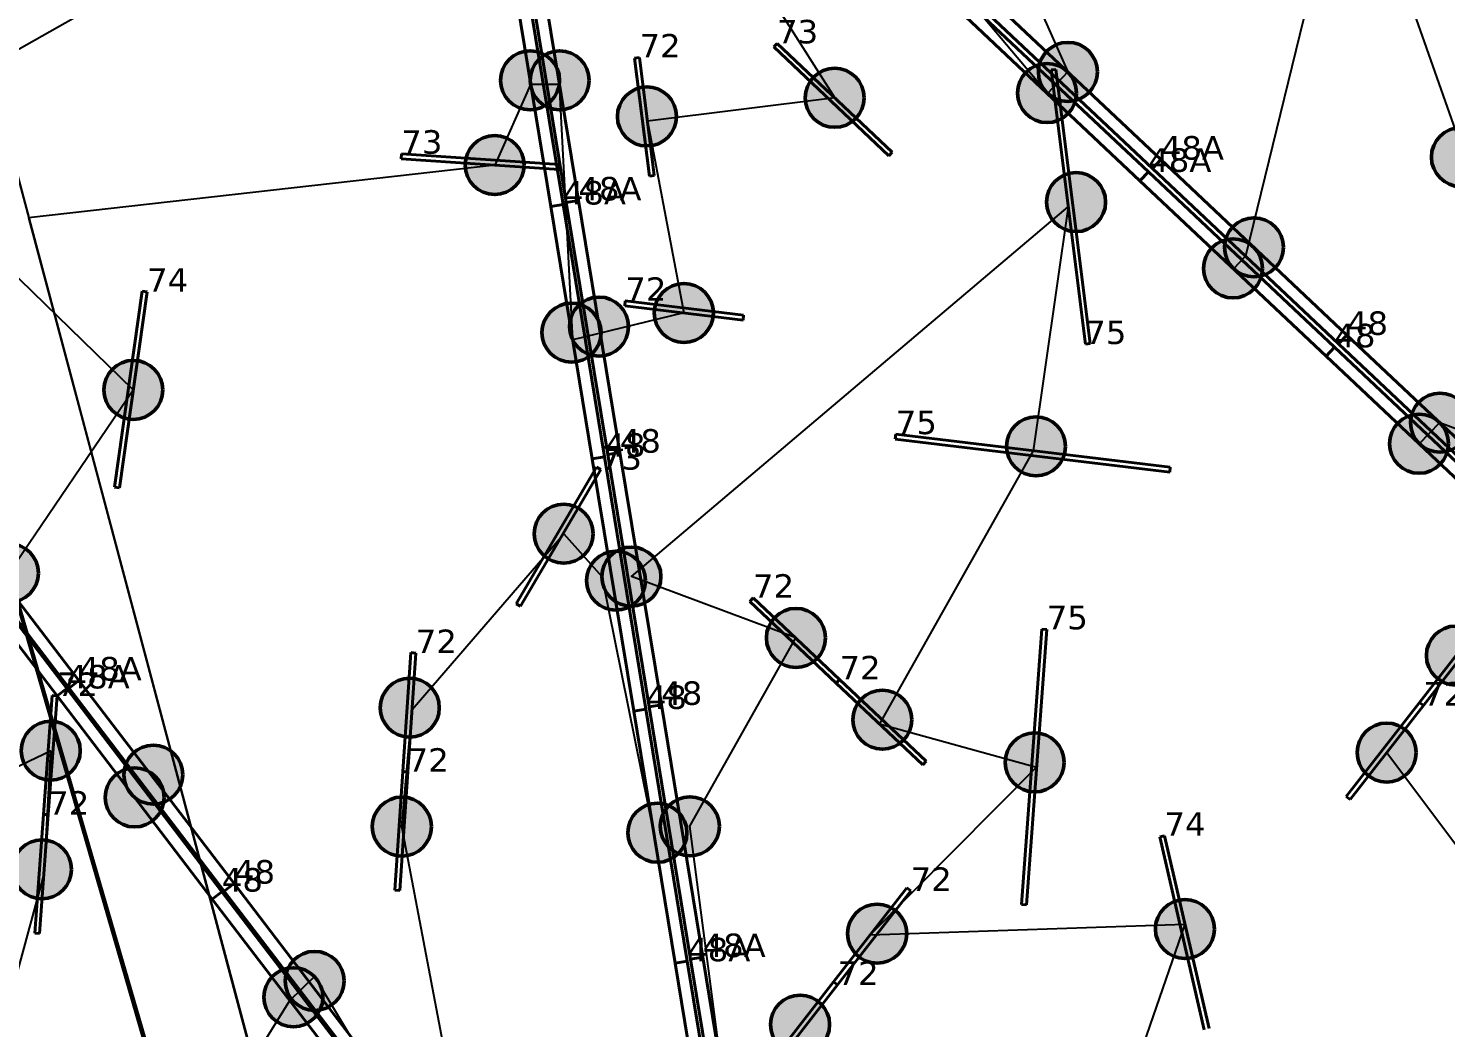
# Model space of a CAD drawing. Header units: millimetres. Extents: x -243740 to 150609, y -473655 to -165121.
# Drawn here: x 24089 to 34940, y -352159 to -344504 of the extents above; entities that cross this region are included whole.
import ezdxf

# ---------------------------------------------------------------- set-up
doc = ezdxf.new("R2010")
doc.units = ezdxf.units.MM
for name, color, linetype in [('_HMI', 6, 'Continuous'), ('_Гр.ЩД-1C.10.4.I8.2', 6, 'Continuous'), ('_Гр.ЩД-1C.10.4.I8.3', 6, 'Continuous'), ('_Гр.ЩД-1C.10.4.I8.6', 6, 'Continuous'), ('_Гр.ЩД-1C.10.4.I8.7', 6, 'Continuous'), ('_Гр.ЩД-1C.10.4.I8.8', 6, 'Continuous'), ('_Гр.ЩД-1C.10.4.I9.1', 6, 'Continuous'), ('_Гр.ЩД-1C.10.4.I9.4', 6, 'Continuous'), ('_Гр.ЩД-1C.10.4.I9.5', 6, 'Continuous'), ('_Гр.ЩД-1C.10.4.I9.7', 6, 'Continuous'), ('_Гр.ЩД-1C.10.4.I9.8', 6, 'Continuous')]:
    doc.layers.add(name, color=color, linetype=linetype)
for name, color, linetype, lineweight in [('_освещение_dali', 3, 'Continuous', 50), ('DLX_FL1_LUM 122', 1, 'Continuous', 40), ('DLX_FL1_LUM 222', 5, 'Continuous', 40), ('DLX_LUM 12', 5, 'Continuous', 40), ('DLX_LUM 17', 5, 'Continuous', 40), ('DLX_LUM 6', 5, 'Continuous', 40), ('DLX_LUM 9', 5, 'Continuous', 40)]:
    doc.layers.add(name, color=color, linetype=linetype, lineweight=lineweight)
doc.styles.add('TableTextStyle', font='')
doc.styles.get('TableTextStyle').set_extended_font_data('VERDANA.TTF')
doc.linetypes.add('Truba', pattern='A,3e-05,[4,MSH_7,S=1,R=0,X=0,Y=0],-3.022072', length=3.022102)

# ---------------------------------------------------------------- blocks, each defined once
blk = doc.blocks.new('A$Caabd1818')
at = {"layer": 'DLX_FL1_LUM 122'}
for points in [[(28726, 51944, 0), (28791, 52013, 0)], [(28791, 52013, 0), (28726, 51944, 0)], [(28791, 52013, 0), (28726, 51944, 0)], [(28726, 51944, 0), (28791, 52013, 0)], [(28791, 52013, 0), (28791, 52013, 0)], [(28791, 52013, 0), (30215, 50669, 0)], [(30215, 50669, 0), (28791, 52013, 0)], [(28791, 52013, 0), (28791, 52013, 0)], [(30215, 50669, 0), (28791, 52013, 0)], [(28791, 52013, 0), (30215, 50669, 0)], [(28630, 51850, 0), (28695, 51919, 0)], [(28695, 51919, 0), (28630, 51850, 0)], [(28695, 51919, 0), (28630, 51850, 0)], [(28630, 51850, 0), (28695, 51919, 0)], [(28695, 51919, 0), (28695, 51919, 0)], [(28695, 51919, 0), (30119, 50575, 0)], [(30119, 50575, 0), (28695, 51919, 0)], [(28695, 51919, 0), (28695, 51919, 0)], [(30119, 50575, 0), (28695, 51919, 0)], [(28695, 51919, 0), (30119, 50575, 0)], [(30151, 50601, 0), (28726, 51944, 0)], [(28726, 51944, 0), (28726, 51944, 0)], [(28726, 51944, 0), (30151, 50601, 0)], [(28726, 51944, 0), (28726, 51944, 0)], [(28726, 51944, 0), (30151, 50601, 0)], [(30151, 50601, 0), (28726, 51944, 0)], [(30055, 50507, 0), (28630, 51850, 0)], [(28630, 51850, 0), (28630, 51850, 0)], [(28630, 51850, 0), (30055, 50507, 0)], [(28630, 51850, 0), (28630, 51850, 0)], [(28630, 51850, 0), (30055, 50507, 0)], [(30055, 50507, 0), (28630, 51850, 0)], [(24120, 51653, 0), (24213, 51669, 0)], [(24213, 51669, 0), (24120, 51653, 0)], [(24213, 51669, 0), (24120, 51653, 0)], [(24120, 51653, 0), (24213, 51669, 0)], [(24437, 49721, 0), (24120, 51653, 0)], [(24120, 51653, 0), (24120, 51653, 0)], [(24120, 51653, 0), (24437, 49721, 0)], [(24120, 51653, 0), (24120, 51653, 0)], [(24120, 51653, 0), (24437, 49721, 0)], [(24437, 49721, 0), (24120, 51653, 0)], [(24213, 51669, 0), (24213, 51669, 0)], [(24213, 51669, 0), (24530, 49736, 0)], [(24530, 49736, 0), (24213, 51669, 0)], [(24213, 51669, 0), (24213, 51669, 0)], [(24530, 49736, 0), (24213, 51669, 0)], [(24213, 51669, 0), (24530, 49736, 0)], [(24238, 51685, 0), (24331, 51700, 0)], [(24331, 51700, 0), (24238, 51685, 0)], [(24331, 51700, 0), (24238, 51685, 0)], [(24238, 51685, 0), (24331, 51700, 0)], [(24556, 49753, 0), (24238, 51685, 0)], [(24238, 51685, 0), (24238, 51685, 0)], [(24238, 51685, 0), (24556, 49753, 0)], [(24238, 51685, 0), (24238, 51685, 0)], [(24238, 51685, 0), (24556, 49753, 0)], [(24556, 49753, 0), (24238, 51685, 0)], [(24331, 51700, 0), (24331, 51700, 0)], [(24331, 51700, 0), (24648, 49768, 0)], [(24648, 49768, 0), (24331, 51700, 0)], [(24331, 51700, 0), (24331, 51700, 0)], [(24648, 49768, 0), (24331, 51700, 0)], [(24331, 51700, 0), (24648, 49768, 0)], [(30119, 50575, 0), (30055, 50507, 0)], [(30055, 50507, 0), (30119, 50575, 0)], [(30055, 50507, 0), (30119, 50575, 0)], [(30119, 50575, 0), (30055, 50507, 0)], [(30119, 50575, 0), (30119, 50575, 0)], [(30119, 50575, 0), (30119, 50575, 0)], [(30215, 50669, 0), (30151, 50601, 0)], [(30151, 50601, 0), (30215, 50669, 0)], [(30151, 50601, 0), (30215, 50669, 0)], [(30215, 50669, 0), (30151, 50601, 0)], [(30151, 50601, 0), (30151, 50601, 0)], [(30151, 50601, 0), (30151, 50601, 0)], [(30215, 50669, 0), (30215, 50669, 0)], [(30215, 50669, 0), (30215, 50669, 0)], [(30055, 50507, 0), (30055, 50507, 0)], [(30055, 50507, 0), (30055, 50507, 0)], [(24530, 49736, 0), (24437, 49721, 0)], [(24437, 49721, 0), (24530, 49736, 0)], [(24437, 49721, 0), (24530, 49736, 0)], [(24530, 49736, 0), (24437, 49721, 0)], [(24437, 49721, 0), (24437, 49721, 0)], [(24437, 49721, 0), (24437, 49721, 0)], [(24530, 49736, 0), (24530, 49736, 0)], [(24530, 49736, 0), (24530, 49736, 0)], [(24648, 49768, 0), (24556, 49753, 0)], [(24556, 49753, 0), (24648, 49768, 0)], [(24556, 49753, 0), (24648, 49768, 0)], [(24648, 49768, 0), (24556, 49753, 0)], [(24556, 49753, 0), (24556, 49753, 0)], [(24556, 49753, 0), (24556, 49753, 0)], [(24648, 49768, 0), (24648, 49768, 0)], [(24648, 49768, 0), (24648, 49768, 0)], [(20339, 47904, 0), (20413, 47961, 0)], [(20413, 47961, 0), (20339, 47904, 0)], [(20413, 47961, 0), (20339, 47904, 0)], [(20339, 47904, 0), (20413, 47961, 0)], [(20413, 47961, 0), (20413, 47961, 0)], [(20413, 47961, 0), (21602, 46405, 0)], [(21602, 46405, 0), (20413, 47961, 0)], [(20413, 47961, 0), (20413, 47961, 0)], [(21602, 46405, 0), (20413, 47961, 0)], [(20413, 47961, 0), (21602, 46405, 0)], [(20431, 47965, 0), (20506, 48023, 0)], [(20506, 48023, 0), (20431, 47965, 0)], [(20506, 48023, 0), (20431, 47965, 0)], [(20431, 47965, 0), (20506, 48023, 0)], [(21619, 46410, 0), (20431, 47965, 0)], [(20431, 47965, 0), (20431, 47965, 0)], [(20431, 47965, 0), (21619, 46410, 0)], [(20431, 47965, 0), (20431, 47965, 0)], [(20431, 47965, 0), (21619, 46410, 0)], [(21619, 46410, 0), (20431, 47965, 0)], [(20506, 48023, 0), (20506, 48023, 0)], [(20506, 48023, 0), (21694, 46467, 0)], [(21694, 46467, 0), (20506, 48023, 0)], [(20506, 48023, 0), (20506, 48023, 0)], [(21694, 46467, 0), (20506, 48023, 0)], [(20506, 48023, 0), (21694, 46467, 0)], [(21527, 46348, 0), (20339, 47904, 0)], [(20339, 47904, 0), (20339, 47904, 0)], [(20339, 47904, 0), (21527, 46348, 0)], [(20339, 47904, 0), (20339, 47904, 0)], [(20339, 47904, 0), (21527, 46348, 0)], [(21527, 46348, 0), (20339, 47904, 0)], [(21694, 46467, 0), (21619, 46410, 0)], [(21619, 46410, 0), (21694, 46467, 0)], [(21619, 46410, 0), (21694, 46467, 0)], [(21694, 46467, 0), (21619, 46410, 0)], [(21694, 46467, 0), (21694, 46467, 0)], [(21694, 46467, 0), (21694, 46467, 0)], [(21602, 46405, 0), (21527, 46348, 0)], [(21527, 46348, 0), (21602, 46405, 0)], [(21527, 46348, 0), (21602, 46405, 0)], [(21602, 46405, 0), (21527, 46348, 0)], [(21527, 46348, 0), (21527, 46348, 0)], [(21527, 46348, 0), (21527, 46348, 0)], [(21602, 46405, 0), (21602, 46405, 0)], [(21602, 46405, 0), (21602, 46405, 0)], [(21619, 46410, 0), (21619, 46410, 0)], [(21619, 46410, 0), (21619, 46410, 0)], [(25190, 45888, 0), (25283, 45904, 0)], [(25283, 45904, 0), (25190, 45888, 0)], [(25283, 45904, 0), (25190, 45888, 0)], [(25190, 45888, 0), (25283, 45904, 0)], [(25283, 45904, 0), (25283, 45904, 0)], [(25283, 45904, 0), (25600, 43971, 0)], [(25600, 43971, 0), (25283, 45904, 0)], [(25283, 45904, 0), (25283, 45904, 0)], [(25600, 43971, 0), (25283, 45904, 0)], [(25283, 45904, 0), (25600, 43971, 0)], [(25072, 45857, 0), (25164, 45872, 0)], [(25164, 45872, 0), (25072, 45857, 0)], [(25164, 45872, 0), (25072, 45857, 0)], [(25072, 45857, 0), (25164, 45872, 0)], [(25389, 43925, 0), (25072, 45857, 0)], [(25072, 45857, 0), (25072, 45857, 0)], [(25072, 45857, 0), (25389, 43925, 0)], [(25072, 45857, 0), (25072, 45857, 0)], [(25072, 45857, 0), (25389, 43925, 0)], [(25389, 43925, 0), (25072, 45857, 0)], [(25164, 45872, 0), (25164, 45872, 0)], [(25164, 45872, 0), (25482, 43940, 0)], [(25482, 43940, 0), (25164, 45872, 0)], [(25164, 45872, 0), (25164, 45872, 0)], [(25482, 43940, 0), (25164, 45872, 0)], [(25164, 45872, 0), (25482, 43940, 0)], [(25507, 43956, 0), (25190, 45888, 0)], [(25190, 45888, 0), (25190, 45888, 0)], [(25190, 45888, 0), (25507, 43956, 0)], [(25190, 45888, 0), (25190, 45888, 0)], [(25190, 45888, 0), (25507, 43956, 0)], [(25507, 43956, 0), (25190, 45888, 0)]]:
    blk.add_polyline3d(points, dxfattribs=at)
at = {"layer": 'DLX_FL1_LUM 222'}
for points in [[(24238, 51685, 0), (23921, 53617, 0)], [(23921, 53617, 0), (24238, 51685, 0)], [(23921, 53617, 0), (24238, 51685, 0)], [(24238, 51685, 0), (23921, 53617, 0)], [(24014, 53632, 0), (24331, 51700, 0)], [(24331, 51700, 0), (24014, 53632, 0)], [(24331, 51700, 0), (24014, 53632, 0)], [(24014, 53632, 0), (24331, 51700, 0)], [(24120, 51653, 0), (23803, 53585, 0)], [(23803, 53585, 0), (24120, 51653, 0)], [(23803, 53585, 0), (24120, 51653, 0)], [(24120, 51653, 0), (23803, 53585, 0)], [(23895, 53601, 0), (24213, 51669, 0)], [(24213, 51669, 0), (23895, 53601, 0)], [(24213, 51669, 0), (23895, 53601, 0)], [(23895, 53601, 0), (24213, 51669, 0)], [(28726, 51944, 0), (27302, 53288, 0)], [(27302, 53288, 0), (28726, 51944, 0)], [(27302, 53288, 0), (28726, 51944, 0)], [(28726, 51944, 0), (27302, 53288, 0)], [(27366, 53356, 0), (28791, 52013, 0)], [(28791, 52013, 0), (27366, 53356, 0)], [(28791, 52013, 0), (27366, 53356, 0)], [(27366, 53356, 0), (28791, 52013, 0)], [(28630, 51850, 0), (27206, 53193, 0)], [(27206, 53193, 0), (28630, 51850, 0)], [(27206, 53193, 0), (28630, 51850, 0)], [(28630, 51850, 0), (27206, 53193, 0)], [(27270, 53262, 0), (28695, 51919, 0)], [(28695, 51919, 0), (27270, 53262, 0)], [(28695, 51919, 0), (27270, 53262, 0)], [(27270, 53262, 0), (28695, 51919, 0)], [(28791, 52013, 0), (28726, 51944, 0)], [(28726, 51944, 0), (28791, 52013, 0)], [(28726, 51944, 0), (28791, 52013, 0)], [(28791, 52013, 0), (28726, 51944, 0)], [(28791, 52013, 0), (28791, 52013, 0)], [(28791, 52013, 0), (28791, 52013, 0)], [(28695, 51919, 0), (28630, 51850, 0)], [(28630, 51850, 0), (28695, 51919, 0)], [(28630, 51850, 0), (28695, 51919, 0)], [(28695, 51919, 0), (28630, 51850, 0)], [(28695, 51919, 0), (28695, 51919, 0)], [(28695, 51919, 0), (28695, 51919, 0)], [(28726, 51944, 0), (28726, 51944, 0)], [(28726, 51944, 0), (28726, 51944, 0)], [(28630, 51850, 0), (28630, 51850, 0)], [(28630, 51850, 0), (28630, 51850, 0)], [(24213, 51669, 0), (24120, 51653, 0)], [(24120, 51653, 0), (24213, 51669, 0)], [(24120, 51653, 0), (24213, 51669, 0)], [(24213, 51669, 0), (24120, 51653, 0)], [(24120, 51653, 0), (24120, 51653, 0)], [(24120, 51653, 0), (24120, 51653, 0)], [(24213, 51669, 0), (24213, 51669, 0)], [(24213, 51669, 0), (24213, 51669, 0)], [(24331, 51700, 0), (24238, 51685, 0)], [(24238, 51685, 0), (24331, 51700, 0)], [(24238, 51685, 0), (24331, 51700, 0)], [(24331, 51700, 0), (24238, 51685, 0)], [(24238, 51685, 0), (24238, 51685, 0)], [(24238, 51685, 0), (24238, 51685, 0)], [(24331, 51700, 0), (24331, 51700, 0)], [(24331, 51700, 0), (24331, 51700, 0)], [(30055, 50507, 0), (30119, 50575, 0)], [(30119, 50575, 0), (30055, 50507, 0)], [(30119, 50575, 0), (30055, 50507, 0)], [(30055, 50507, 0), (30119, 50575, 0)], [(30119, 50575, 0), (30119, 50575, 0)], [(30119, 50575, 0), (31544, 49232, 0)], [(31544, 49232, 0), (30119, 50575, 0)], [(30119, 50575, 0), (30119, 50575, 0)], [(31544, 49232, 0), (30119, 50575, 0)], [(30119, 50575, 0), (31544, 49232, 0)], [(30151, 50601, 0), (30215, 50669, 0)], [(30215, 50669, 0), (30151, 50601, 0)], [(30215, 50669, 0), (30151, 50601, 0)], [(30151, 50601, 0), (30215, 50669, 0)], [(31575, 49258, 0), (30151, 50601, 0)], [(30151, 50601, 0), (30151, 50601, 0)], [(30151, 50601, 0), (31575, 49258, 0)], [(30151, 50601, 0), (30151, 50601, 0)], [(30151, 50601, 0), (31575, 49258, 0)], [(31575, 49258, 0), (30151, 50601, 0)], [(30215, 50669, 0), (30215, 50669, 0)], [(30215, 50669, 0), (31640, 49326, 0)], [(31640, 49326, 0), (30215, 50669, 0)], [(30215, 50669, 0), (30215, 50669, 0)], [(31640, 49326, 0), (30215, 50669, 0)], [(30215, 50669, 0), (31640, 49326, 0)], [(31479, 49164, 0), (30055, 50507, 0)], [(30055, 50507, 0), (30055, 50507, 0)], [(30055, 50507, 0), (31479, 49164, 0)], [(30055, 50507, 0), (30055, 50507, 0)], [(30055, 50507, 0), (31479, 49164, 0)], [(31479, 49164, 0), (30055, 50507, 0)], [(24437, 49721, 0), (24530, 49736, 0)], [(24530, 49736, 0), (24437, 49721, 0)], [(24530, 49736, 0), (24437, 49721, 0)], [(24437, 49721, 0), (24530, 49736, 0)], [(24754, 47789, 0), (24437, 49721, 0)], [(24437, 49721, 0), (24437, 49721, 0)], [(24437, 49721, 0), (24754, 47789, 0)], [(24437, 49721, 0), (24437, 49721, 0)], [(24437, 49721, 0), (24754, 47789, 0)], [(24754, 47789, 0), (24437, 49721, 0)], [(24530, 49736, 0), (24530, 49736, 0)], [(24530, 49736, 0), (24847, 47804, 0)], [(24847, 47804, 0), (24530, 49736, 0)], [(24530, 49736, 0), (24530, 49736, 0)], [(24847, 47804, 0), (24530, 49736, 0)], [(24530, 49736, 0), (24847, 47804, 0)], [(24556, 49753, 0), (24648, 49768, 0)], [(24648, 49768, 0), (24556, 49753, 0)], [(24648, 49768, 0), (24556, 49753, 0)], [(24556, 49753, 0), (24648, 49768, 0)], [(24873, 47820, 0), (24556, 49753, 0)], [(24556, 49753, 0), (24556, 49753, 0)], [(24556, 49753, 0), (24873, 47820, 0)], [(24556, 49753, 0), (24556, 49753, 0)], [(24556, 49753, 0), (24873, 47820, 0)], [(24873, 47820, 0), (24556, 49753, 0)], [(24648, 49768, 0), (24648, 49768, 0)], [(24648, 49768, 0), (24966, 47836, 0)], [(24966, 47836, 0), (24648, 49768, 0)], [(24648, 49768, 0), (24648, 49768, 0)], [(24966, 47836, 0), (24648, 49768, 0)], [(24648, 49768, 0), (24966, 47836, 0)], [(19225, 49517, 0), (20413, 47961, 0)], [(20413, 47961, 0), (19225, 49517, 0)], [(20413, 47961, 0), (19225, 49517, 0)], [(19225, 49517, 0), (20413, 47961, 0)], [(20431, 47965, 0), (19242, 49521, 0)], [(19242, 49521, 0), (20431, 47965, 0)], [(19242, 49521, 0), (20431, 47965, 0)], [(20431, 47965, 0), (19242, 49521, 0)], [(19317, 49578, 0), (20505, 48023, 0)], [(20505, 48023, 0), (19317, 49578, 0)], [(20505, 48023, 0), (19317, 49578, 0)], [(19317, 49578, 0), (20505, 48023, 0)], [(20339, 47904, 0), (19150, 49460, 0)], [(19150, 49460, 0), (20339, 47904, 0)], [(19150, 49460, 0), (20339, 47904, 0)], [(20339, 47904, 0), (19150, 49460, 0)], [(20413, 47961, 0), (20339, 47904, 0)], [(20339, 47904, 0), (20413, 47961, 0)], [(20339, 47904, 0), (20413, 47961, 0)], [(20413, 47961, 0), (20339, 47904, 0)], [(20413, 47961, 0), (20413, 47961, 0)], [(20413, 47961, 0), (20413, 47961, 0)], [(20505, 48023, 0), (20431, 47965, 0)], [(20431, 47965, 0), (20505, 48023, 0)], [(20431, 47965, 0), (20505, 48023, 0)], [(20505, 48023, 0), (20431, 47965, 0)], [(20431, 47965, 0), (20431, 47965, 0)], [(20431, 47965, 0), (20431, 47965, 0)], [(20505, 48023, 0), (20505, 48023, 0)], [(20505, 48023, 0), (20505, 48023, 0)], [(20339, 47904, 0), (20339, 47904, 0)], [(20339, 47904, 0), (20339, 47904, 0)], [(24847, 47804, 0), (24754, 47789, 0)], [(24754, 47789, 0), (24847, 47804, 0)], [(24754, 47789, 0), (24847, 47804, 0)], [(24847, 47804, 0), (24754, 47789, 0)], [(24754, 47789, 0), (24847, 47804, 0)], [(24847, 47804, 0), (24754, 47789, 0)], [(24847, 47804, 0), (24754, 47789, 0)], [(24754, 47789, 0), (24847, 47804, 0)], [(24754, 47789, 0), (24754, 47789, 0)], [(24754, 47789, 0), (24754, 47789, 0)], [(25072, 45857, 0), (24754, 47789, 0)], [(24754, 47789, 0), (24754, 47789, 0)], [(24754, 47789, 0), (25072, 45857, 0)], [(24754, 47789, 0), (24754, 47789, 0)], [(24754, 47789, 0), (25072, 45857, 0)], [(25072, 45857, 0), (24754, 47789, 0)], [(24847, 47804, 0), (24847, 47804, 0)], [(24847, 47804, 0), (24847, 47804, 0)], [(24847, 47804, 0), (24847, 47804, 0)], [(24847, 47804, 0), (25164, 45872, 0)], [(25164, 45872, 0), (24847, 47804, 0)], [(24847, 47804, 0), (24847, 47804, 0)], [(25164, 45872, 0), (24847, 47804, 0)], [(24847, 47804, 0), (25164, 45872, 0)], [(24966, 47836, 0), (24873, 47820, 0)], [(24873, 47820, 0), (24966, 47836, 0)], [(24873, 47820, 0), (24966, 47836, 0)], [(24966, 47836, 0), (24873, 47820, 0)], [(24873, 47820, 0), (24966, 47836, 0)], [(24966, 47836, 0), (24873, 47820, 0)], [(24966, 47836, 0), (24873, 47820, 0)], [(24873, 47820, 0), (24966, 47836, 0)], [(24873, 47820, 0), (24873, 47820, 0)], [(24873, 47820, 0), (24873, 47820, 0)], [(25190, 45888, 0), (24873, 47820, 0)], [(24873, 47820, 0), (24873, 47820, 0)], [(24873, 47820, 0), (25190, 45888, 0)], [(24873, 47820, 0), (24873, 47820, 0)], [(24873, 47820, 0), (25190, 45888, 0)], [(25190, 45888, 0), (24873, 47820, 0)], [(24966, 47836, 0), (24966, 47836, 0)], [(24966, 47836, 0), (24966, 47836, 0)], [(24966, 47836, 0), (24966, 47836, 0)], [(24966, 47836, 0), (25283, 45904, 0)], [(25283, 45904, 0), (24966, 47836, 0)], [(24966, 47836, 0), (24966, 47836, 0)], [(25283, 45904, 0), (24966, 47836, 0)], [(24966, 47836, 0), (25283, 45904, 0)], [(21619, 46410, 0), (21694, 46467, 0)], [(21694, 46467, 0), (21619, 46410, 0)], [(21694, 46467, 0), (21619, 46410, 0)], [(21619, 46410, 0), (21694, 46467, 0)], [(21694, 46467, 0), (21694, 46467, 0)], [(21694, 46467, 0), (22883, 44911, 0)], [(22883, 44911, 0), (21694, 46467, 0)], [(21694, 46467, 0), (21694, 46467, 0)], [(22883, 44911, 0), (21694, 46467, 0)], [(21694, 46467, 0), (22883, 44911, 0)], [(21527, 46348, 0), (21602, 46405, 0)], [(21602, 46405, 0), (21527, 46348, 0)], [(21602, 46405, 0), (21527, 46348, 0)], [(21527, 46348, 0), (21602, 46405, 0)], [(22716, 44792, 0), (21527, 46348, 0)], [(21527, 46348, 0), (21527, 46348, 0)], [(21527, 46348, 0), (22716, 44792, 0)], [(21527, 46348, 0), (21527, 46348, 0)], [(21527, 46348, 0), (22716, 44792, 0)], [(22716, 44792, 0), (21527, 46348, 0)], [(21602, 46405, 0), (21602, 46405, 0)], [(21602, 46405, 0), (22790, 44850, 0)], [(22790, 44850, 0), (21602, 46405, 0)], [(21602, 46405, 0), (21602, 46405, 0)], [(22790, 44850, 0), (21602, 46405, 0)], [(21602, 46405, 0), (22790, 44850, 0)], [(22808, 44854, 0), (21619, 46410, 0)], [(21619, 46410, 0), (21619, 46410, 0)], [(21619, 46410, 0), (22808, 44854, 0)], [(21619, 46410, 0), (21619, 46410, 0)], [(21619, 46410, 0), (22808, 44854, 0)], [(22808, 44854, 0), (21619, 46410, 0)], [(25283, 45904, 0), (25190, 45888, 0)], [(25190, 45888, 0), (25283, 45904, 0)], [(25190, 45888, 0), (25283, 45904, 0)], [(25283, 45904, 0), (25190, 45888, 0)], [(25283, 45904, 0), (25283, 45904, 0)], [(25283, 45904, 0), (25283, 45904, 0)], [(25164, 45872, 0), (25072, 45857, 0)], [(25072, 45857, 0), (25164, 45872, 0)], [(25072, 45857, 0), (25164, 45872, 0)], [(25164, 45872, 0), (25072, 45857, 0)], [(25072, 45857, 0), (25072, 45857, 0)], [(25072, 45857, 0), (25072, 45857, 0)], [(25164, 45872, 0), (25164, 45872, 0)], [(25164, 45872, 0), (25164, 45872, 0)], [(25190, 45888, 0), (25190, 45888, 0)], [(25190, 45888, 0), (25190, 45888, 0)]]:
    blk.add_polyline3d(points, dxfattribs=at)
at = {"layer": 'DLX_LUM 12'}
for points in [[(20779, 49504, 0), (20992, 51005, 0)], [(20992, 51005, 0), (20779, 49504, 0)], [(20992, 51005, 0), (20779, 49504, 0)], [(20779, 49504, 0), (20992, 51005, 0)], [(20992, 51005, 0), (20992, 51005, 0)], [(20992, 51005, 0), (21030, 50999, 0)], [(21030, 50999, 0), (20992, 51005, 0)], [(20992, 51005, 0), (20992, 51005, 0)], [(21030, 50999, 0), (20992, 51005, 0)], [(20992, 51005, 0), (21030, 50999, 0)], [(21030, 50999, 0), (20817, 49498, 0)], [(20817, 49498, 0), (21030, 50999, 0)], [(20817, 49498, 0), (21030, 50999, 0)], [(21030, 50999, 0), (20817, 49498, 0)], [(21030, 50999, 0), (21030, 50999, 0)], [(21030, 50999, 0), (21030, 50999, 0)], [(20779, 49504, 0), (20779, 49504, 0)], [(20817, 49498, 0), (20779, 49504, 0)], [(20779, 49504, 0), (20779, 49504, 0)], [(20779, 49504, 0), (20817, 49498, 0)], [(20779, 49504, 0), (20817, 49498, 0)], [(20817, 49498, 0), (20779, 49504, 0)], [(20817, 49498, 0), (20817, 49498, 0)], [(20817, 49498, 0), (20817, 49498, 0)], [(28781, 46824, 0), (28818, 46833, 0)], [(28818, 46833, 0), (28781, 46824, 0)], [(28818, 46833, 0), (28781, 46824, 0)], [(28781, 46824, 0), (28818, 46833, 0)], [(29122, 45347, 0), (28781, 46824, 0)], [(28781, 46824, 0), (28781, 46824, 0)], [(28781, 46824, 0), (29122, 45347, 0)], [(28781, 46824, 0), (28781, 46824, 0)], [(28781, 46824, 0), (29122, 45347, 0)], [(29122, 45347, 0), (28781, 46824, 0)], [(28818, 46833, 0), (28818, 46833, 0)], [(28818, 46833, 0), (29159, 45356, 0)], [(29159, 45356, 0), (28818, 46833, 0)], [(28818, 46833, 0), (28818, 46833, 0)], [(29159, 45356, 0), (28818, 46833, 0)], [(28818, 46833, 0), (29159, 45356, 0)]]:
    blk.add_polyline3d(points, dxfattribs=at)
at = {"layer": 'DLX_LUM 17'}
for points in [[(27950, 52700, 0), (27987, 52704, 0)], [(27987, 52704, 0), (27950, 52700, 0)], [(27987, 52704, 0), (27950, 52700, 0)], [(27950, 52700, 0), (27987, 52704, 0)], [(28212, 50600, 0), (27950, 52700, 0)], [(27950, 52700, 0), (27950, 52700, 0)], [(27950, 52700, 0), (28212, 50600, 0)], [(27950, 52700, 0), (27950, 52700, 0)], [(27950, 52700, 0), (28212, 50600, 0)], [(28212, 50600, 0), (27950, 52700, 0)], [(27987, 52704, 0), (28250, 50605, 0)], [(28250, 50605, 0), (27987, 52704, 0)], [(27987, 52704, 0), (27987, 52704, 0)], [(27987, 52704, 0), (27987, 52704, 0)], [(28250, 50605, 0), (27987, 52704, 0)], [(27987, 52704, 0), (28250, 50605, 0)], [(28250, 50605, 0), (28212, 50600, 0)], [(28212, 50600, 0), (28250, 50605, 0)], [(28212, 50600, 0), (28250, 50605, 0)], [(28250, 50605, 0), (28212, 50600, 0)], [(28212, 50600, 0), (28212, 50600, 0)], [(28212, 50600, 0), (28212, 50600, 0)], [(28250, 50605, 0), (28250, 50605, 0)], [(28250, 50605, 0), (28250, 50605, 0)], [(26757, 49872, 0), (26761, 49909, 0)], [(26761, 49909, 0), (26757, 49872, 0)], [(26761, 49909, 0), (26757, 49872, 0)], [(26757, 49872, 0), (26761, 49909, 0)], [(28858, 49619, 0), (26757, 49872, 0)], [(26757, 49872, 0), (26757, 49872, 0)], [(26757, 49872, 0), (28858, 49619, 0)], [(26757, 49872, 0), (26757, 49872, 0)], [(26757, 49872, 0), (28858, 49619, 0)], [(28858, 49619, 0), (26757, 49872, 0)], [(26761, 49909, 0), (26761, 49909, 0)], [(26761, 49909, 0), (28862, 49656, 0)], [(28862, 49656, 0), (26761, 49909, 0)], [(26761, 49909, 0), (26761, 49909, 0)], [(28862, 49656, 0), (26761, 49909, 0)], [(26761, 49909, 0), (28862, 49656, 0)], [(28862, 49656, 0), (28858, 49619, 0)], [(28858, 49619, 0), (28862, 49656, 0)], [(28858, 49619, 0), (28862, 49656, 0)], [(28862, 49656, 0), (28858, 49619, 0)], [(28858, 49619, 0), (28858, 49619, 0)], [(28858, 49619, 0), (28858, 49619, 0)], [(28862, 49656, 0), (28862, 49656, 0)], [(28862, 49656, 0), (28862, 49656, 0)], [(27724, 46307, 0), (27879, 48417, 0)], [(27879, 48417, 0), (27724, 46307, 0)], [(27879, 48417, 0), (27724, 46307, 0)], [(27724, 46307, 0), (27879, 48417, 0)], [(27917, 48414, 0), (27762, 46304, 0)], [(27762, 46304, 0), (27917, 48414, 0)], [(27762, 46304, 0), (27917, 48414, 0)], [(27917, 48414, 0), (27762, 46304, 0)], [(27879, 48417, 0), (27879, 48417, 0)], [(27879, 48417, 0), (27917, 48414, 0)], [(27917, 48414, 0), (27879, 48417, 0)], [(27879, 48417, 0), (27879, 48417, 0)], [(27917, 48414, 0), (27879, 48417, 0)], [(27879, 48417, 0), (27917, 48414, 0)], [(27917, 48414, 0), (27917, 48414, 0)], [(27917, 48414, 0), (27917, 48414, 0)], [(27724, 46307, 0), (27724, 46307, 0)], [(27762, 46304, 0), (27724, 46307, 0)], [(27724, 46307, 0), (27724, 46307, 0)], [(27724, 46307, 0), (27762, 46304, 0)], [(27724, 46307, 0), (27762, 46304, 0)], [(27762, 46304, 0), (27724, 46307, 0)], [(27762, 46304, 0), (27762, 46304, 0)], [(27762, 46304, 0), (27762, 46304, 0)]]:
    blk.add_polyline3d(points, dxfattribs=at)
at = {"layer": 'DLX_LUM 6'}
for points in [[(25826, 52876, 0), (25852, 52903, 0)], [(25852, 52903, 0), (25826, 52876, 0)], [(25852, 52903, 0), (25826, 52876, 0)], [(25826, 52876, 0), (25852, 52903, 0)], [(26708, 52041, 0), (25826, 52876, 0)], [(25826, 52876, 0), (25826, 52876, 0)], [(25826, 52876, 0), (26708, 52041, 0)], [(25826, 52876, 0), (25826, 52876, 0)], [(25826, 52876, 0), (26708, 52041, 0)], [(26708, 52041, 0), (25826, 52876, 0)], [(25852, 52903, 0), (25852, 52903, 0)], [(25852, 52903, 0), (26734, 52069, 0)], [(26734, 52069, 0), (25852, 52903, 0)], [(25852, 52903, 0), (25852, 52903, 0)], [(26734, 52069, 0), (25852, 52903, 0)], [(25852, 52903, 0), (26734, 52069, 0)], [(22973, 52019, 0), (22976, 52057, 0)], [(22976, 52057, 0), (22973, 52019, 0)], [(22976, 52057, 0), (22973, 52019, 0)], [(22973, 52019, 0), (22976, 52057, 0)], [(24184, 51937, 0), (22973, 52019, 0)], [(22973, 52019, 0), (22973, 52019, 0)], [(22973, 52019, 0), (24184, 51937, 0)], [(22973, 52019, 0), (22973, 52019, 0)], [(22973, 52019, 0), (24184, 51937, 0)], [(24184, 51937, 0), (22973, 52019, 0)], [(22976, 52057, 0), (22976, 52057, 0)], [(22976, 52057, 0), (24187, 51975, 0)], [(24187, 51975, 0), (22976, 52057, 0)], [(22976, 52057, 0), (22976, 52057, 0)], [(24187, 51975, 0), (22976, 52057, 0)], [(22976, 52057, 0), (24187, 51975, 0)], [(26734, 52069, 0), (26708, 52041, 0)], [(26708, 52041, 0), (26734, 52069, 0)], [(26708, 52041, 0), (26734, 52069, 0)], [(26734, 52069, 0), (26708, 52041, 0)], [(26708, 52041, 0), (26708, 52041, 0)], [(26708, 52041, 0), (26708, 52041, 0)], [(26734, 52069, 0), (26734, 52069, 0)], [(26734, 52069, 0), (26734, 52069, 0)], [(24187, 51975, 0), (24184, 51937, 0)], [(24184, 51937, 0), (24187, 51975, 0)], [(24184, 51937, 0), (24187, 51975, 0)], [(24187, 51975, 0), (24184, 51937, 0)], [(24184, 51937, 0), (24184, 51937, 0)], [(24184, 51937, 0), (24184, 51937, 0)], [(24187, 51975, 0), (24187, 51975, 0)], [(24187, 51975, 0), (24187, 51975, 0)], [(23855, 48610, 0), (24470, 49657, 0)], [(24470, 49657, 0), (23855, 48610, 0)], [(24470, 49657, 0), (23855, 48610, 0)], [(23855, 48610, 0), (24470, 49657, 0)], [(24503, 49638, 0), (23888, 48591, 0)], [(23888, 48591, 0), (24503, 49638, 0)], [(23888, 48591, 0), (24503, 49638, 0)], [(24503, 49638, 0), (23888, 48591, 0)], [(24470, 49657, 0), (24470, 49657, 0)], [(24470, 49657, 0), (24503, 49638, 0)], [(24503, 49638, 0), (24470, 49657, 0)], [(24470, 49657, 0), (24470, 49657, 0)], [(24503, 49638, 0), (24470, 49657, 0)], [(24470, 49657, 0), (24503, 49638, 0)], [(24503, 49638, 0), (24503, 49638, 0)], [(24503, 49638, 0), (24503, 49638, 0)], [(23888, 48591, 0), (23855, 48610, 0)], [(23855, 48610, 0), (23855, 48610, 0)], [(23855, 48610, 0), (23888, 48591, 0)], [(23855, 48610, 0), (23855, 48610, 0)], [(23855, 48610, 0), (23888, 48591, 0)], [(23888, 48591, 0), (23855, 48610, 0)], [(23888, 48591, 0), (23888, 48591, 0)], [(23888, 48591, 0), (23888, 48591, 0)]]:
    blk.add_polyline3d(points, dxfattribs=at)
at = {"layer": 'DLX_LUM 9'}
for points in [[(24761, 52790, 0), (24799, 52795, 0)], [(24799, 52795, 0), (24761, 52790, 0)], [(24799, 52795, 0), (24761, 52790, 0)], [(24761, 52790, 0), (24799, 52795, 0)], [(24874, 51885, 0), (24761, 52790, 0)], [(24761, 52790, 0), (24761, 52790, 0)], [(24761, 52790, 0), (24874, 51885, 0)], [(24761, 52790, 0), (24761, 52790, 0)], [(24761, 52790, 0), (24874, 51885, 0)], [(24874, 51885, 0), (24761, 52790, 0)], [(24799, 52795, 0), (24799, 52795, 0)], [(24799, 52795, 0), (24912, 51890, 0)], [(24912, 51890, 0), (24799, 52795, 0)], [(24799, 52795, 0), (24799, 52795, 0)], [(24912, 51890, 0), (24799, 52795, 0)], [(24799, 52795, 0), (24912, 51890, 0)], [(24912, 51890, 0), (24874, 51885, 0)], [(24874, 51885, 0), (24912, 51890, 0)], [(24874, 51885, 0), (24912, 51890, 0)], [(24912, 51890, 0), (24874, 51885, 0)], [(24874, 51885, 0), (24874, 51885, 0)], [(24874, 51885, 0), (24874, 51885, 0)], [(24912, 51890, 0), (24912, 51890, 0)], [(24912, 51890, 0), (24912, 51890, 0)], [(24686, 50893, 0), (24690, 50930, 0)], [(24690, 50930, 0), (24686, 50893, 0)], [(24690, 50930, 0), (24686, 50893, 0)], [(24686, 50893, 0), (24690, 50930, 0)], [(25591, 50783, 0), (24686, 50893, 0)], [(24686, 50893, 0), (24686, 50893, 0)], [(24686, 50893, 0), (25591, 50783, 0)], [(24686, 50893, 0), (24686, 50893, 0)], [(24686, 50893, 0), (25591, 50783, 0)], [(25591, 50783, 0), (24686, 50893, 0)], [(24690, 50930, 0), (24690, 50930, 0)], [(24690, 50930, 0), (25595, 50821, 0)], [(25595, 50821, 0), (24690, 50930, 0)], [(24690, 50930, 0), (24690, 50930, 0)], [(25595, 50821, 0), (24690, 50930, 0)], [(24690, 50930, 0), (25595, 50821, 0)], [(25595, 50821, 0), (25591, 50783, 0)], [(25591, 50783, 0), (25595, 50821, 0)], [(25591, 50783, 0), (25595, 50821, 0)], [(25595, 50821, 0), (25591, 50783, 0)], [(25591, 50783, 0), (25591, 50783, 0)], [(25591, 50783, 0), (25591, 50783, 0)], [(25595, 50821, 0), (25595, 50821, 0)], [(25595, 50821, 0), (25595, 50821, 0)], [(25642, 48629, 0), (25668, 48657, 0)], [(25668, 48657, 0), (25642, 48629, 0)], [(25668, 48657, 0), (25642, 48629, 0)], [(25642, 48629, 0), (25668, 48657, 0)], [(26304, 48003, 0), (25642, 48629, 0)], [(25642, 48629, 0), (25642, 48629, 0)], [(25642, 48629, 0), (26304, 48003, 0)], [(25642, 48629, 0), (25642, 48629, 0)], [(25642, 48629, 0), (26304, 48003, 0)], [(26304, 48003, 0), (25642, 48629, 0)], [(25668, 48657, 0), (25668, 48657, 0)], [(25668, 48657, 0), (26330, 48030, 0)], [(26330, 48030, 0), (25668, 48657, 0)], [(25668, 48657, 0), (25668, 48657, 0)], [(26330, 48030, 0), (25668, 48657, 0)], [(25668, 48657, 0), (26330, 48030, 0)], [(30770, 47854, 0), (31330, 48574, 0)], [(31330, 48574, 0), (30770, 47854, 0)], [(31330, 48574, 0), (30770, 47854, 0)], [(30770, 47854, 0), (31330, 48574, 0)], [(31360, 48550, 0), (30800, 47831, 0)], [(30800, 47831, 0), (31360, 48550, 0)], [(30800, 47831, 0), (31360, 48550, 0)], [(31360, 48550, 0), (30800, 47831, 0)], [(22987, 47326, 0), (23048, 48236, 0)], [(23048, 48236, 0), (22987, 47326, 0)], [(23048, 48236, 0), (22987, 47326, 0)], [(22987, 47326, 0), (23048, 48236, 0)], [(23086, 48233, 0), (23025, 47323, 0)], [(23025, 47323, 0), (23086, 48233, 0)], [(23025, 47323, 0), (23086, 48233, 0)], [(23086, 48233, 0), (23025, 47323, 0)], [(23048, 48236, 0), (23048, 48236, 0)], [(23048, 48236, 0), (23086, 48233, 0)], [(23086, 48233, 0), (23048, 48236, 0)], [(23048, 48236, 0), (23048, 48236, 0)], [(23086, 48233, 0), (23048, 48236, 0)], [(23048, 48236, 0), (23086, 48233, 0)], [(23086, 48233, 0), (23086, 48233, 0)], [(23086, 48233, 0), (23086, 48233, 0)], [(26330, 48030, 0), (26304, 48003, 0)], [(26304, 48003, 0), (26330, 48030, 0)], [(26304, 48003, 0), (26330, 48030, 0)], [(26330, 48030, 0), (26304, 48003, 0)], [(26304, 48003, 0), (26330, 48030, 0)], [(26330, 48030, 0), (26304, 48003, 0)], [(26330, 48030, 0), (26304, 48003, 0)], [(26304, 48003, 0), (26330, 48030, 0)], [(26304, 48003, 0), (26304, 48003, 0)], [(26304, 48003, 0), (26304, 48003, 0)], [(26967, 47376, 0), (26304, 48003, 0)], [(26304, 48003, 0), (26304, 48003, 0)], [(26304, 48003, 0), (26967, 47376, 0)], [(26304, 48003, 0), (26304, 48003, 0)], [(26304, 48003, 0), (26967, 47376, 0)], [(26967, 47376, 0), (26304, 48003, 0)], [(26330, 48030, 0), (26330, 48030, 0)], [(26330, 48030, 0), (26330, 48030, 0)], [(26330, 48030, 0), (26330, 48030, 0)], [(26330, 48030, 0), (26993, 47404, 0)], [(26993, 47404, 0), (26330, 48030, 0)], [(26330, 48030, 0), (26330, 48030, 0)], [(26993, 47404, 0), (26330, 48030, 0)], [(26330, 48030, 0), (26993, 47404, 0)], [(20235, 46997, 0), (20301, 47907, 0)], [(20301, 47907, 0), (20235, 46997, 0)], [(20301, 47907, 0), (20235, 46997, 0)], [(20235, 46997, 0), (20301, 47907, 0)], [(20339, 47904, 0), (20272, 46995, 0)], [(20272, 46995, 0), (20339, 47904, 0)], [(20272, 46995, 0), (20339, 47904, 0)], [(20339, 47904, 0), (20272, 46995, 0)], [(20301, 47907, 0), (20301, 47907, 0)], [(20301, 47907, 0), (20339, 47904, 0)], [(20339, 47904, 0), (20301, 47907, 0)], [(20301, 47907, 0), (20301, 47907, 0)], [(20339, 47904, 0), (20301, 47907, 0)], [(20301, 47907, 0), (20339, 47904, 0)], [(20339, 47904, 0), (20339, 47904, 0)], [(20339, 47904, 0), (20339, 47904, 0)], [(30210, 47134, 0), (30770, 47854, 0)], [(30770, 47854, 0), (30210, 47134, 0)], [(30770, 47854, 0), (30210, 47134, 0)], [(30210, 47134, 0), (30770, 47854, 0)], [(30770, 47854, 0), (30770, 47854, 0)], [(30800, 47831, 0), (30770, 47854, 0)], [(30770, 47854, 0), (30770, 47854, 0)], [(30770, 47854, 0), (30800, 47831, 0)], [(30770, 47854, 0), (30800, 47831, 0)], [(30800, 47831, 0), (30770, 47854, 0)], [(30770, 47854, 0), (30770, 47854, 0)], [(30770, 47854, 0), (30800, 47831, 0)], [(30800, 47831, 0), (30770, 47854, 0)], [(30770, 47854, 0), (30770, 47854, 0)], [(30800, 47831, 0), (30770, 47854, 0)], [(30770, 47854, 0), (30800, 47831, 0)], [(30800, 47831, 0), (30240, 47111, 0)], [(30240, 47111, 0), (30800, 47831, 0)], [(30240, 47111, 0), (30800, 47831, 0)], [(30800, 47831, 0), (30240, 47111, 0)], [(30800, 47831, 0), (30800, 47831, 0)], [(30800, 47831, 0), (30800, 47831, 0)], [(30800, 47831, 0), (30800, 47831, 0)], [(30800, 47831, 0), (30800, 47831, 0)], [(22925, 46416, 0), (22987, 47326, 0)], [(22987, 47326, 0), (22925, 46416, 0)], [(22987, 47326, 0), (22925, 46416, 0)], [(22925, 46416, 0), (22987, 47326, 0)], [(23025, 47323, 0), (22963, 46413, 0)], [(22963, 46413, 0), (23025, 47323, 0)], [(22963, 46413, 0), (23025, 47323, 0)], [(23025, 47323, 0), (22963, 46413, 0)], [(22987, 47326, 0), (22987, 47326, 0)], [(23025, 47323, 0), (22987, 47326, 0)], [(22987, 47326, 0), (22987, 47326, 0)], [(22987, 47326, 0), (23025, 47323, 0)], [(22987, 47326, 0), (23025, 47323, 0)], [(23025, 47323, 0), (22987, 47326, 0)], [(22987, 47326, 0), (22987, 47326, 0)], [(22987, 47326, 0), (23025, 47323, 0)], [(23025, 47323, 0), (22987, 47326, 0)], [(22987, 47326, 0), (22987, 47326, 0)], [(23025, 47323, 0), (22987, 47326, 0)], [(22987, 47326, 0), (23025, 47323, 0)], [(23025, 47323, 0), (23025, 47323, 0)], [(23025, 47323, 0), (23025, 47323, 0)], [(23025, 47323, 0), (23025, 47323, 0)], [(23025, 47323, 0), (23025, 47323, 0)], [(26993, 47404, 0), (26967, 47376, 0)], [(26967, 47376, 0), (26993, 47404, 0)], [(26967, 47376, 0), (26993, 47404, 0)], [(26993, 47404, 0), (26967, 47376, 0)], [(26967, 47376, 0), (26967, 47376, 0)], [(26967, 47376, 0), (26967, 47376, 0)], [(26993, 47404, 0), (26993, 47404, 0)], [(26993, 47404, 0), (26993, 47404, 0)], [(30210, 47134, 0), (30210, 47134, 0)], [(30240, 47111, 0), (30210, 47134, 0)], [(30210, 47134, 0), (30210, 47134, 0)], [(30210, 47134, 0), (30240, 47111, 0)], [(30210, 47134, 0), (30240, 47111, 0)], [(30240, 47111, 0), (30210, 47134, 0)], [(30240, 47111, 0), (30240, 47111, 0)], [(30240, 47111, 0), (30240, 47111, 0)], [(20168, 46088, 0), (20235, 46997, 0)], [(20235, 46997, 0), (20168, 46088, 0)], [(20235, 46997, 0), (20168, 46088, 0)], [(20168, 46088, 0), (20235, 46997, 0)], [(20272, 46995, 0), (20206, 46085, 0)], [(20206, 46085, 0), (20272, 46995, 0)], [(20206, 46085, 0), (20272, 46995, 0)], [(20272, 46995, 0), (20206, 46085, 0)], [(20235, 46997, 0), (20235, 46997, 0)], [(20272, 46995, 0), (20235, 46997, 0)], [(20235, 46997, 0), (20235, 46997, 0)], [(20235, 46997, 0), (20272, 46995, 0)], [(20235, 46997, 0), (20272, 46995, 0)], [(20272, 46995, 0), (20235, 46997, 0)], [(20235, 46997, 0), (20235, 46997, 0)], [(20235, 46997, 0), (20272, 46995, 0)], [(20272, 46995, 0), (20235, 46997, 0)], [(20235, 46997, 0), (20235, 46997, 0)], [(20272, 46995, 0), (20235, 46997, 0)], [(20235, 46997, 0), (20272, 46995, 0)], [(20272, 46995, 0), (20272, 46995, 0)], [(20272, 46995, 0), (20272, 46995, 0)], [(20272, 46995, 0), (20272, 46995, 0)], [(20272, 46995, 0), (20272, 46995, 0)], [(22925, 46416, 0), (22925, 46416, 0)], [(22963, 46413, 0), (22925, 46416, 0)], [(22925, 46416, 0), (22925, 46416, 0)], [(22925, 46416, 0), (22963, 46413, 0)], [(22925, 46416, 0), (22963, 46413, 0)], [(22963, 46413, 0), (22925, 46416, 0)], [(22963, 46413, 0), (22963, 46413, 0)], [(22963, 46413, 0), (22963, 46413, 0)], [(26285, 45714, 0), (26845, 46434, 0)], [(26845, 46434, 0), (26285, 45714, 0)], [(26845, 46434, 0), (26285, 45714, 0)], [(26285, 45714, 0), (26845, 46434, 0)], [(26875, 46411, 0), (26315, 45691, 0)], [(26315, 45691, 0), (26875, 46411, 0)], [(26315, 45691, 0), (26875, 46411, 0)], [(26875, 46411, 0), (26315, 45691, 0)], [(26845, 46434, 0), (26845, 46434, 0)], [(26845, 46434, 0), (26875, 46411, 0)], [(26875, 46411, 0), (26845, 46434, 0)], [(26845, 46434, 0), (26845, 46434, 0)], [(26875, 46411, 0), (26845, 46434, 0)], [(26845, 46434, 0), (26875, 46411, 0)], [(26875, 46411, 0), (26875, 46411, 0)], [(26875, 46411, 0), (26875, 46411, 0)], [(20168, 46088, 0), (20168, 46088, 0)], [(20206, 46085, 0), (20168, 46088, 0)], [(20168, 46088, 0), (20168, 46088, 0)], [(20168, 46088, 0), (20206, 46085, 0)], [(20168, 46088, 0), (20206, 46085, 0)], [(20206, 46085, 0), (20168, 46088, 0)], [(20206, 46085, 0), (20206, 46085, 0)], [(20206, 46085, 0), (20206, 46085, 0)], [(25725, 44994, 0), (26285, 45714, 0)], [(26285, 45714, 0), (25725, 44994, 0)], [(26285, 45714, 0), (25725, 44994, 0)], [(25725, 44994, 0), (26285, 45714, 0)], [(26315, 45691, 0), (25755, 44971, 0)], [(25755, 44971, 0), (26315, 45691, 0)], [(25755, 44971, 0), (26315, 45691, 0)], [(26315, 45691, 0), (25755, 44971, 0)], [(26285, 45714, 0), (26285, 45714, 0)], [(26315, 45691, 0), (26285, 45714, 0)], [(26285, 45714, 0), (26285, 45714, 0)], [(26285, 45714, 0), (26315, 45691, 0)], [(26285, 45714, 0), (26315, 45691, 0)], [(26315, 45691, 0), (26285, 45714, 0)], [(26285, 45714, 0), (26285, 45714, 0)], [(26285, 45714, 0), (26315, 45691, 0)], [(26315, 45691, 0), (26285, 45714, 0)], [(26285, 45714, 0), (26285, 45714, 0)], [(26315, 45691, 0), (26285, 45714, 0)], [(26285, 45714, 0), (26315, 45691, 0)], [(26315, 45691, 0), (26315, 45691, 0)], [(26315, 45691, 0), (26315, 45691, 0)], [(26315, 45691, 0), (26315, 45691, 0)], [(26315, 45691, 0), (26315, 45691, 0)]]:
    blk.add_polyline3d(points, dxfattribs=at)
blk = doc.blocks.new('A$Cab2378fa')
at = {"lineweight": 25, "true_color": 0xfff5f5}
h = blk.add_hatch(color=7, dxfattribs=at)
h.dxf.hatch_style = 1
h.paths.add_polyline_path([(0, 0), (-142, -170, 0.174923), (3, -222, 0.197808), (162, -157)])
h.paths.add_polyline_path([(-163, 158), (0, 0), (148, 178, 0.175398), (3, 230, 0.209014)])
at = {"lineweight": 25}
h = blk.add_hatch(color=0, dxfattribs=at)
h.paths.add_polyline_path([(162, -157, 0.442338), (148, 178), (0, 0)])
h.paths.add_polyline_path([(-142, -170), (0, 0), (-163, 158, 0.430096)])
blk.add_circle((3, 4), 226)

msp = doc.modelspace()

# ---------------------------------------------------------------- linework, layer by layer
at = {"layer": '_HMI', "ltscale": 100}
for points in [[(21116, -318176), (19421, -316203), (15437, -319332), (34516, -385191), (27855, -386890), (28544, -389382)], [(28854, -317410), (23724, -322463), (19327, -325281), (17346, -325920), (34500, -385195), (27827, -386927), (28513, -389417)], [(41390, -328035), (39180, -330829), (34211, -334889), (26028, -339993), (22739, -340867), (34532, -385192), (27880, -386959), (28508, -389445), (28773, -389445)]]:
    msp.add_lwpolyline(points, dxfattribs=at)
at = {"layer": '_Гр.ЩД-1C.10.4.I8.2', "ltscale": 100}
for points in [[(35097, -345513), (34208, -342981), (33408, -346249), (33316, -346347), (34737, -347687), (34897, -347524), (35785, -347858)], [(35049, -349331), (34489, -350051), (36811, -353149)]]:
    msp.add_lwpolyline(points, dxfattribs=at)
at = {"layer": '_Гр.ЩД-1C.10.4.I8.3', "ltscale": 100}
for points in [[(29411, -352584), (29154, -350616), (29966, -349173), (28707, -348703), (32050, -345872), (31782, -347739), (30605, -349832), (31809, -350163), (30535, -351448), (32944, -351367), (32139, -353694)], [(27470, -353357), (26948, -350618), (27027, -349722), (28188, -348375), (28480, -348703), (28883, -350699), (29200, -352631)], [(20050, -352043), (24260, -350037), (24209, -350982), (23643, -353051)], [(25378, -353101), (26091, -351951), (26281, -351767), (27303, -353475)]]:
    msp.add_lwpolyline(points, dxfattribs=at)
at = {"layer": '_Гр.ЩД-1C.10.4.I8.6', "ltscale": 100}
for points in [[(23878, -345151), (34517, -385195)], [(23940, -348676), (24893, -347273), (22962, -345395)]]:
    msp.add_lwpolyline(points, dxfattribs=at)
at = {"layer": '_Гр.ЩД-1C.10.4.I8.7', "ltscale": 100}
msp.add_lwpolyline([(39711, -335788), (23783, -344796), (34517, -385196)], dxfattribs=at)
at = {"layer": '_Гр.ЩД-1C.10.4.I8.8', "ltscale": 100}
for points in [[(28640, -342480), (30263, -345036), (28830, -345215), (29108, -346684), (28257, -346890), (28155, -344934), (27933, -344934), (27660, -345551), (24091, -345955), (34553, -385186)], [(31379, -343330), (32048, -344837), (31891, -345004), (30624, -343494)]]:
    msp.add_lwpolyline(points, dxfattribs=at)
at = {"layer": '_Гр.ЩД-1C.10.4.I9.1', "ltscale": 100}
msp.add_lwpolyline([(20770, -337739), (34553, -385186)], dxfattribs=at)
at = {"layer": '_Гр.ЩД-1C.10.4.I9.4', "ltscale": 100}
msp.add_lwpolyline([(19958, -330399), (34519, -385196)], dxfattribs=at)
at = {"layer": '_Гр.ЩД-1C.10.4.I9.5', "ltscale": 100}
msp.add_lwpolyline([(18299, -329210), (34519, -385196)], dxfattribs=at)
at = {"layer": '_Гр.ЩД-1C.10.4.I9.7', "ltscale": 100}
msp.add_lwpolyline([(15437, -319332), (34519, -385196)], dxfattribs=at)
at = {"layer": '_Гр.ЩД-1C.10.4.I9.8', "ltscale": 100}
msp.add_lwpolyline([(16907, -324406), (34517, -385196)], dxfattribs=at)

# ---------------------------------------------------------------- block references
at = {"layer": '_освещение_dali', "color": 5, "ltscale": 100}
for p in [(32045, -344841), (27928, -344906), (28154, -344906), (30260, -345040), (31885, -345004), (28822, -345183), (35054, -345494), (27657, -345555), (32108, -345839), (29105, -346688), (24890, -347277), (34894, -347528), (31801, -347710), (34734, -347690), (28185, -348379), (23937, -348680), (28585, -348738), (28704, -348707), (29963, -349177), (35016, -349312), (27007, -349712), (30625, -349804), (24258, -350041), (34486, -350055), (31791, -350131), (26946, -350622), (28903, -350670), (29151, -350620), (24191, -350950), (30585, -351442), (32941, -351407), (26278, -351804), (26116, -351929), (29995, -352139)]:
    msp.add_blockref('A$Cab2378fa', p, dxfattribs=at)
at = {"layer": '_освещение_dali', "color": 1, "ltscale": 100}
for p in [(33470, -346185), (33309, -346347), (28456, -346792), (28245, -346838), (25044, -350225), (24900, -350399)]:
    msp.add_blockref('A$Cab2378fa', p, dxfattribs=at)
at = {"layer": 'Defpoints', "linetype": 'Truba', "ltscale": 100}
msp.add_blockref('A$Caabd1818', (3970, -397522), dxfattribs=at)

# ---------------------------------------------------------------- texts
at = {"layer": '_освещение_dali', "color": 11, "true_color": 0xff865d, "style": 'TableTextStyle'}
for s, p in [('73', (29822, -344619)), ('72', (28769, -344727))]:
    msp.add_text(s, height=180, dxfattribs=at).set_placement(p)
at = {"layer": '_освещение_dali', "color": 11, "true_color": 0xfe6377, "style": 'TableTextStyle'}
for s, p in [('73', (26945, -345464)), ('48А', (28182, -345853)), ('48А', (28301, -345822)), ('74', (24999, -346522)), ('72', (28660, -346591))]:
    msp.add_text(s, height=180, dxfattribs=at).set_placement(p)
at = {"layer": '_освещение_dali', "color": 223, "true_color": 0xdd71b5, "style": 'TableTextStyle'}
for s, p in [('48А', (32760, -345509)), ('48А', (32664, -345603)), ('48', (34185, -346852)), ('48', (34089, -346947)), ('72', (34769, -349691))]:
    msp.add_text(s, height=180, dxfattribs=at).set_placement(p)
at = {"layer": '_освещение_dali', "color": 223, "true_color": 0xe15ead, "style": 'TableTextStyle'}
for s, p in [('75', (32182, -346922)), ('75', (30731, -347612)), ('48', (28500, -347785)), ('48', (28618, -347754)), ('73', (28473, -347884)), ('72', (29638, -348865)), ('75', (31887, -349107)), ('72', (27056, -349289)), ('48А', (24383, -349560)), ('48А', (24475, -349499)), ('72', (30300, -349491)), ('72', (24309, -349618)), ('48', (28935, -349686)), ('48', (28817, -349717)), ('72', (26994, -350198)), ('72', (24242, -350527)), ('74', (32788, -350689)), ('48', (25664, -351055)), ('48', (25571, -351116)), ('72', (30845, -351111)), ('48А', (29252, -351618)), ('48А', (29134, -351650)), ('72', (30285, -351831))]:
    msp.add_text(s, height=180, dxfattribs=at).set_placement(p)

doc.saveas('drawing.dxf')
